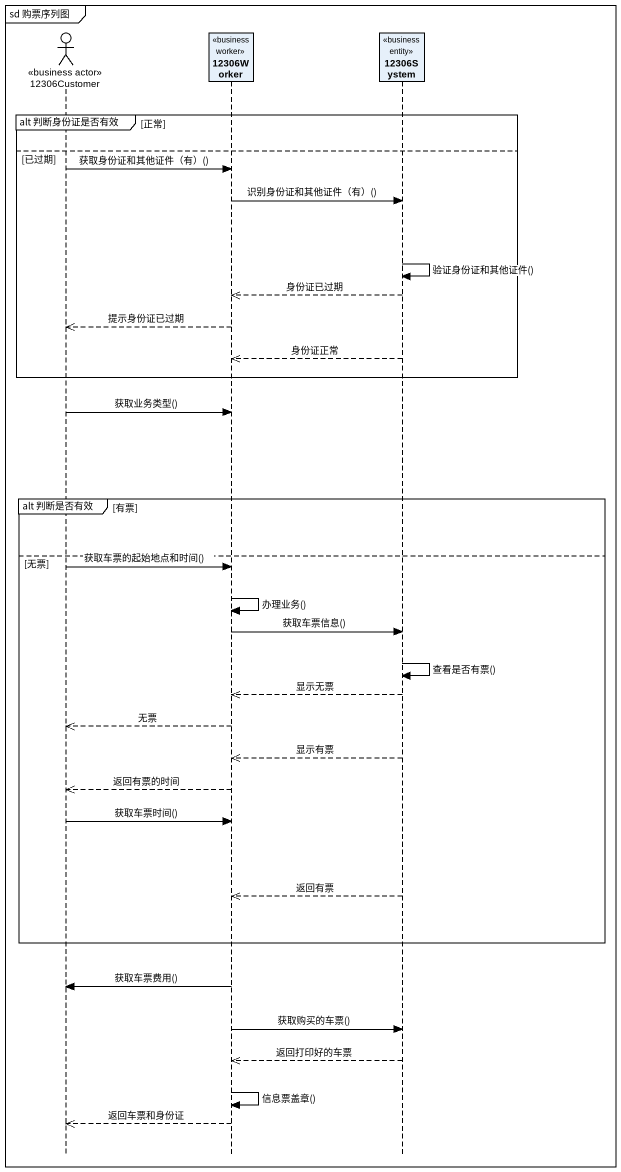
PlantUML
@startuml
mainframe sd 购票序列图
hide footbox
actor "12306Customer" as a12306Customer <<business actor>>
participant "12306Worker" as c12306Worker <<business worker>>
participant "12306System" as c12306System <<business entity>>

group alt 判断身份证是否有效 [正常]
else 已过期
  a12306Customer -> c12306Worker : 获取身份证和其他证件（有）()
  c12306Worker -> c12306System : 识别身份证和其他证件（有）()
  c12306System -> c12306System : 验证身份证和其他证件()
  c12306System -->> c12306Worker : 身份证已过期
  c12306Worker -->> a12306Customer : 提示身份证已过期
  c12306System -->> c12306Worker : 身份证正常
end
a12306Customer -> c12306Worker : 获取业务类型()
group alt 判断是否有效 [有票]
else 无票
  a12306Customer -> c12306Worker : 获取车票的起始地点和时间()
  c12306Worker -> c12306Worker : 办理业务()
  c12306Worker -> c12306System : 获取车票信息()
  c12306System -> c12306System : 查看是否有票()
  c12306System -->> c12306Worker : 显示无票
  c12306Worker -->> a12306Customer : 无票
  c12306System -->> c12306Worker : 显示有票
  c12306Worker -->> a12306Customer : 返回有票的时间
  a12306Customer -> c12306Worker : 获取车票时间()
  c12306System -->> c12306Worker : 返回有票
end
c12306Worker -> a12306Customer : 获取车票费用()
c12306Worker -> c12306System : 获取购买的车票()
c12306System -->> c12306Worker : 返回打印好的车票
c12306Worker -> c12306Worker : 信息票盖章()
c12306Worker -->> a12306Customer : 返回车票和身份证
@enduml
